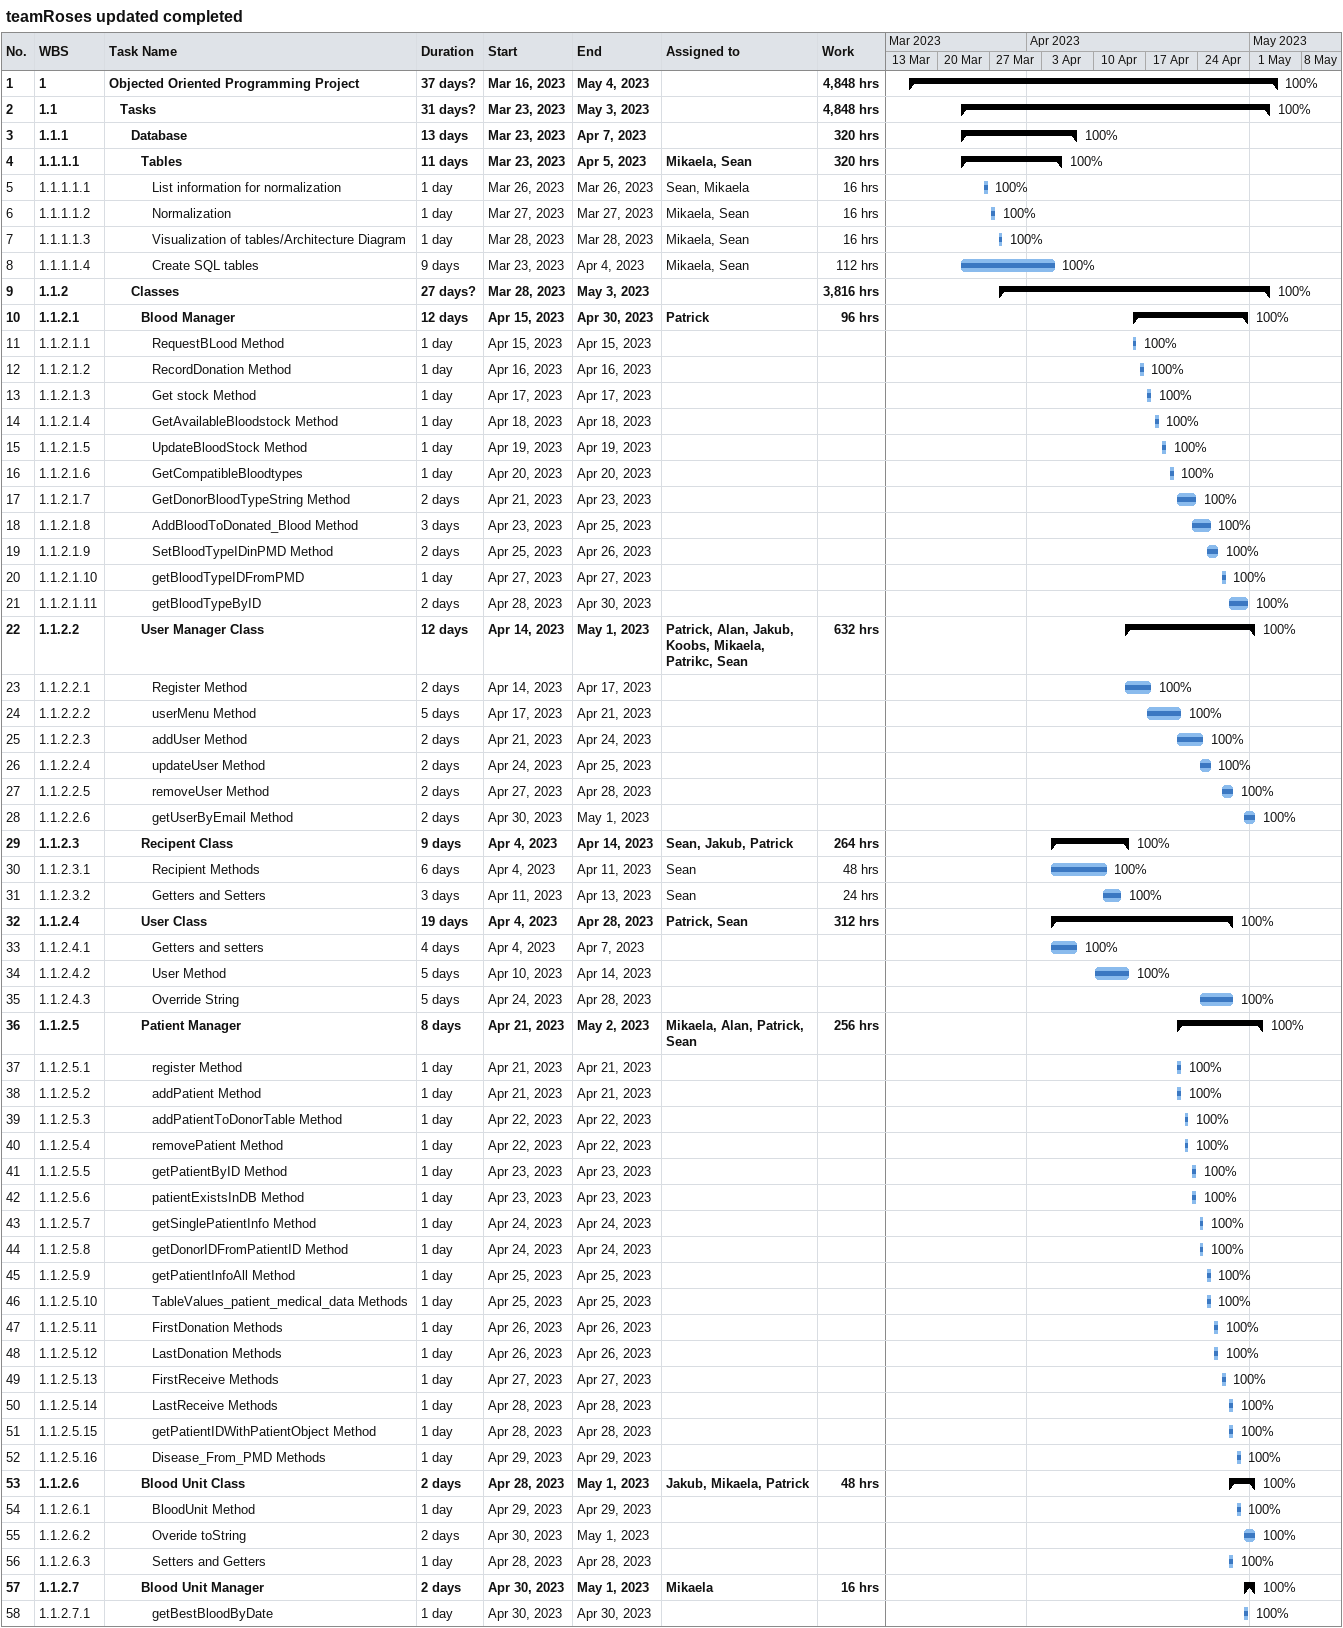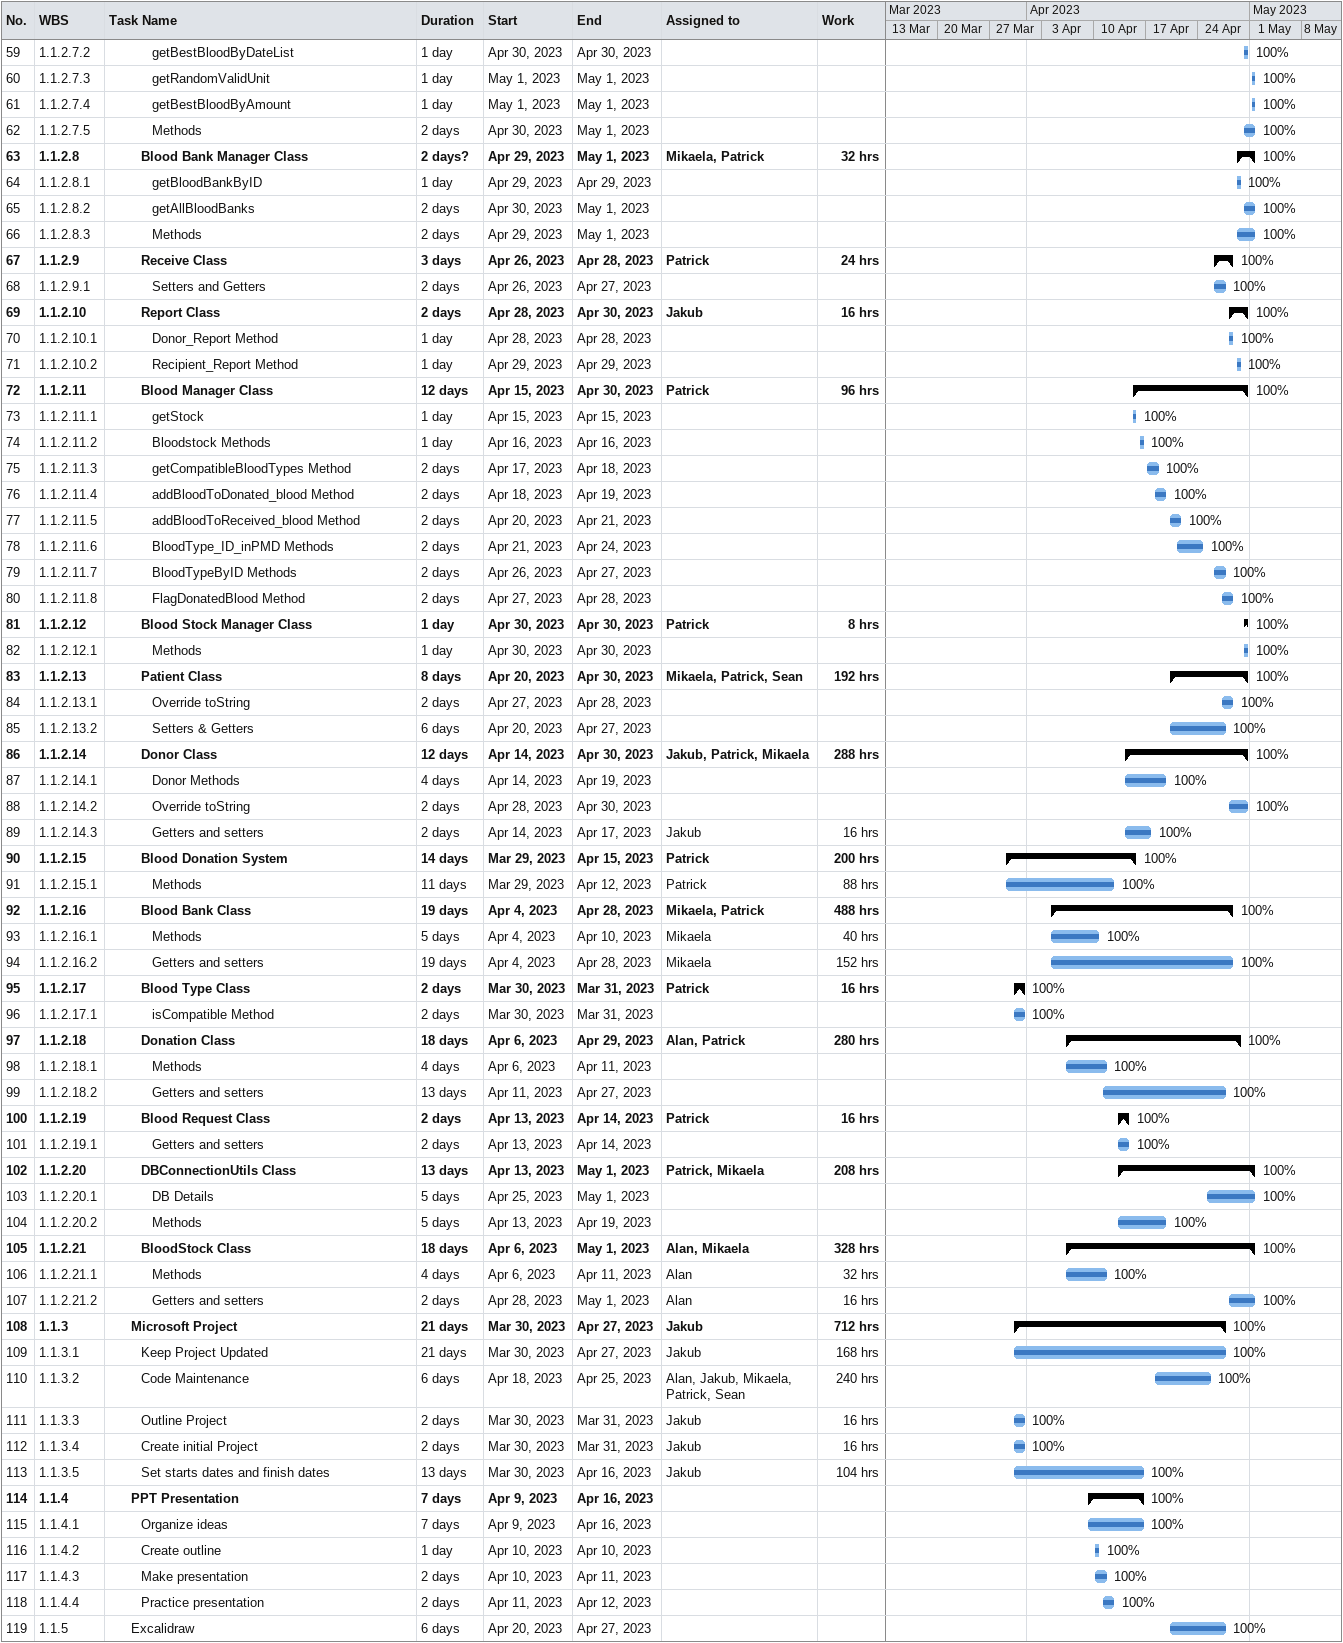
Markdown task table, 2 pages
teamRoses updated completed

| ID | WBS | Task | Duration | Start | Finish | Resources | % complete | Work (h) |
|---|---|---|---|---|---|---|---|---|
| 1 | 1 | **Objected Oriented Programming Project** | 37d? | 2023-03-16 | 2023-05-04 |  | 100 | 4848 |
| 2 | 1.1 | **Tasks** | 31d? | 2023-03-23 | 2023-05-03 |  | 100 | 4848 |
| 3 | 1.1.1 | **Database** | 13d | 2023-03-23 | 2023-04-07 |  | 100 | 320 |
| 4 | 1.1.1.1 | **Tables** | 11d | 2023-03-23 | 2023-04-05 | Mikaela, Sean | 100 | 320 |
| 5 | 1.1.1.1.1 | List information for normalization | 1d | 2023-03-26 | 2023-03-26 | Sean, Mikaela | 100 | 16 |
| 6 | 1.1.1.1.2 | Normalization | 1d | 2023-03-27 | 2023-03-27 | Mikaela, Sean | 100 | 16 |
| 7 | 1.1.1.1.3 | Visualization of tables/Architecture Diagram | 1d | 2023-03-28 | 2023-03-28 | Mikaela, Sean | 100 | 16 |
| 8 | 1.1.1.1.4 | Create SQL tables | 9d | 2023-03-23 | 2023-04-04 | Mikaela, Sean | 100 | 112 |
| 9 | 1.1.2 | **Classes** | 27d? | 2023-03-28 | 2023-05-03 |  | 100 | 3816 |
| 10 | 1.1.2.1 | **Blood Manager** | 12d | 2023-04-15 | 2023-04-30 | Patrick | 100 | 96 |
| 11 | 1.1.2.1.1 | RequestBLood Method | 1d | 2023-04-15 | 2023-04-15 |  | 100 |  |
| 12 | 1.1.2.1.2 | RecordDonation Method | 1d | 2023-04-16 | 2023-04-16 |  | 100 |  |
| 13 | 1.1.2.1.3 | Get stock Method | 1d | 2023-04-17 | 2023-04-17 |  | 100 |  |
| 14 | 1.1.2.1.4 | GetAvailableBloodstock Method | 1d | 2023-04-18 | 2023-04-18 |  | 100 |  |
| 15 | 1.1.2.1.5 | UpdateBloodStock Method | 1d | 2023-04-19 | 2023-04-19 |  | 100 |  |
| 16 | 1.1.2.1.6 | GetCompatibleBloodtypes | 1d | 2023-04-20 | 2023-04-20 |  | 100 |  |
| 17 | 1.1.2.1.7 | GetDonorBloodTypeString Method | 2d | 2023-04-21 | 2023-04-23 |  | 100 |  |
| 18 | 1.1.2.1.8 | AddBloodToDonated_Blood Method | 3d | 2023-04-23 | 2023-04-25 |  | 100 |  |
| 19 | 1.1.2.1.9 | SetBloodTypeIDinPMD Method | 2d | 2023-04-25 | 2023-04-26 |  | 100 |  |
| 20 | 1.1.2.1.10 | getBloodTypeIDFromPMD | 1d | 2023-04-27 | 2023-04-27 |  | 100 |  |
| 21 | 1.1.2.1.11 | getBloodTypeByID | 2d | 2023-04-28 | 2023-04-30 |  | 100 |  |
| 22 | 1.1.2.2 | **User Manager Class** | 12d | 2023-04-14 | 2023-05-01 | Patrick, Alan, Jakub, Koobs, Mikaela, Patrikc, Sean | 100 | 632 |
| 23 | 1.1.2.2.1 | Register Method | 2d | 2023-04-14 | 2023-04-17 |  | 100 |  |
| 24 | 1.1.2.2.2 | userMenu Method | 5d | 2023-04-17 | 2023-04-21 |  | 100 |  |
| 25 | 1.1.2.2.3 | addUser Method | 2d | 2023-04-21 | 2023-04-24 |  | 100 |  |
| 26 | 1.1.2.2.4 | updateUser Method | 2d | 2023-04-24 | 2023-04-25 |  | 100 |  |
| 27 | 1.1.2.2.5 | removeUser Method | 2d | 2023-04-27 | 2023-04-28 |  | 100 |  |
| 28 | 1.1.2.2.6 | getUserByEmail Method | 2d | 2023-04-30 | 2023-05-01 |  | 100 |  |
| 29 | 1.1.2.3 | **Recipent Class** | 9d | 2023-04-04 | 2023-04-14 | Sean, Jakub, Patrick | 100 | 264 |
| 30 | 1.1.2.3.1 | Recipient Methods | 6d | 2023-04-04 | 2023-04-11 | Sean | 100 | 48 |
| 31 | 1.1.2.3.2 | Getters and Setters | 3d | 2023-04-11 | 2023-04-13 | Sean | 100 | 24 |
| 32 | 1.1.2.4 | **User Class** | 19d | 2023-04-04 | 2023-04-28 | Patrick, Sean | 100 | 312 |
| 33 | 1.1.2.4.1 | Getters and setters | 4d | 2023-04-04 | 2023-04-07 |  | 100 |  |
| 34 | 1.1.2.4.2 | User Method | 5d | 2023-04-10 | 2023-04-14 |  | 100 |  |
| 35 | 1.1.2.4.3 | Override String | 5d | 2023-04-24 | 2023-04-28 |  | 100 |  |
| 36 | 1.1.2.5 | **Patient Manager** | 8d | 2023-04-21 | 2023-05-02 | Mikaela, Alan, Patrick, Sean | 100 | 256 |
| 37 | 1.1.2.5.1 | register Method | 1d | 2023-04-21 | 2023-04-21 |  | 100 |  |
| 38 | 1.1.2.5.2 | addPatient Method | 1d | 2023-04-21 | 2023-04-21 |  | 100 |  |
| 39 | 1.1.2.5.3 | addPatientToDonorTable Method | 1d | 2023-04-22 | 2023-04-22 |  | 100 |  |
| 40 | 1.1.2.5.4 | removePatient Method | 1d | 2023-04-22 | 2023-04-22 |  | 100 |  |
| 41 | 1.1.2.5.5 | getPatientByID Method | 1d | 2023-04-23 | 2023-04-23 |  | 100 |  |
| 42 | 1.1.2.5.6 | patientExistsInDB Method | 1d | 2023-04-23 | 2023-04-23 |  | 100 |  |
| 43 | 1.1.2.5.7 | getSinglePatientInfo Method | 1d | 2023-04-24 | 2023-04-24 |  | 100 |  |
| 44 | 1.1.2.5.8 | getDonorIDFromPatientID Method | 1d | 2023-04-24 | 2023-04-24 |  | 100 |  |
| 45 | 1.1.2.5.9 | getPatientInfoAll Method | 1d | 2023-04-25 | 2023-04-25 |  | 100 |  |
| 46 | 1.1.2.5.10 | TableValues_patient_medical_data Methods | 1d | 2023-04-25 | 2023-04-25 |  | 100 |  |
| 47 | 1.1.2.5.11 | FirstDonation Methods | 1d | 2023-04-26 | 2023-04-26 |  | 100 |  |
| 48 | 1.1.2.5.12 | LastDonation Methods | 1d | 2023-04-26 | 2023-04-26 |  | 100 |  |
| 49 | 1.1.2.5.13 | FirstReceive Methods | 1d | 2023-04-27 | 2023-04-27 |  | 100 |  |
| 50 | 1.1.2.5.14 | LastReceive Methods | 1d | 2023-04-28 | 2023-04-28 |  | 100 |  |
| 51 | 1.1.2.5.15 | getPatientIDWithPatientObject Method | 1d | 2023-04-28 | 2023-04-28 |  | 100 |  |
| 52 | 1.1.2.5.16 | Disease_From_PMD Methods | 1d | 2023-04-29 | 2023-04-29 |  | 100 |  |
| 53 | 1.1.2.6 | **Blood Unit Class** | 2d | 2023-04-28 | 2023-05-01 | Jakub, Mikaela, Patrick | 100 | 48 |
| 54 | 1.1.2.6.1 | BloodUnit Method | 1d | 2023-04-29 | 2023-04-29 |  | 100 |  |
| 55 | 1.1.2.6.2 | Overide toString | 2d | 2023-04-30 | 2023-05-01 |  | 100 |  |
| 56 | 1.1.2.6.3 | Setters and Getters | 1d | 2023-04-28 | 2023-04-28 |  | 100 |  |
| 57 | 1.1.2.7 | **Blood Unit Manager** | 2d | 2023-04-30 | 2023-05-01 | Mikaela | 100 | 16 |
| 58 | 1.1.2.7.1 | getBestBloodByDate | 1d | 2023-04-30 | 2023-04-30 |  | 100 |  |
| 59 | 1.1.2.7.2 | getBestBloodByDateList | 1d | 2023-04-30 | 2023-04-30 |  | 100 |  |
| 60 | 1.1.2.7.3 | getRandomValidUnit | 1d | 2023-05-01 | 2023-05-01 |  | 100 |  |
| 61 | 1.1.2.7.4 | getBestBloodByAmount | 1d | 2023-05-01 | 2023-05-01 |  | 100 |  |
| 62 | 1.1.2.7.5 | Methods | 2d | 2023-04-30 | 2023-05-01 |  | 100 |  |
| 63 | 1.1.2.8 | **Blood Bank Manager Class** | 2d? | 2023-04-29 | 2023-05-01 | Mikaela, Patrick | 100 | 32 |
| 64 | 1.1.2.8.1 | getBloodBankByID | 1d | 2023-04-29 | 2023-04-29 |  | 100 |  |
| 65 | 1.1.2.8.2 | getAllBloodBanks | 2d | 2023-04-30 | 2023-05-01 |  | 100 |  |
| 66 | 1.1.2.8.3 | Methods | 2d | 2023-04-29 | 2023-05-01 |  | 100 |  |
| 67 | 1.1.2.9 | **Receive Class** | 3d | 2023-04-26 | 2023-04-28 | Patrick | 100 | 24 |
| 68 | 1.1.2.9.1 | Setters and Getters | 2d | 2023-04-26 | 2023-04-27 |  | 100 |  |
| 69 | 1.1.2.10 | **Report Class** | 2d | 2023-04-28 | 2023-04-30 | Jakub | 100 | 16 |
| 70 | 1.1.2.10.1 | Donor_Report Method | 1d | 2023-04-28 | 2023-04-28 |  | 100 |  |
| 71 | 1.1.2.10.2 | Recipient_Report Method | 1d | 2023-04-29 | 2023-04-29 |  | 100 |  |
| 72 | 1.1.2.11 | **Blood Manager Class** | 12d | 2023-04-15 | 2023-04-30 | Patrick | 100 | 96 |
| 73 | 1.1.2.11.1 | getStock | 1d | 2023-04-15 | 2023-04-15 |  | 100 |  |
| 74 | 1.1.2.11.2 | Bloodstock Methods | 1d | 2023-04-16 | 2023-04-16 |  | 100 |  |
| 75 | 1.1.2.11.3 | getCompatibleBloodTypes Method | 2d | 2023-04-17 | 2023-04-18 |  | 100 |  |
| 76 | 1.1.2.11.4 | addBloodToDonated_blood Method | 2d | 2023-04-18 | 2023-04-19 |  | 100 |  |
| 77 | 1.1.2.11.5 | addBloodToReceived_blood Method | 2d | 2023-04-20 | 2023-04-21 |  | 100 |  |
| 78 | 1.1.2.11.6 | BloodType_ID_inPMD Methods | 2d | 2023-04-21 | 2023-04-24 |  | 100 |  |
| 79 | 1.1.2.11.7 | BloodTypeByID Methods | 2d | 2023-04-26 | 2023-04-27 |  | 100 |  |
| 80 | 1.1.2.11.8 | FlagDonatedBlood Method | 2d | 2023-04-27 | 2023-04-28 |  | 100 |  |
| 81 | 1.1.2.12 | **Blood Stock Manager Class** | 1d | 2023-04-30 | 2023-04-30 | Patrick | 100 | 8 |
| 82 | 1.1.2.12.1 | Methods | 1d | 2023-04-30 | 2023-04-30 |  | 100 |  |
| 83 | 1.1.2.13 | **Patient Class** | 8d | 2023-04-20 | 2023-04-30 | Mikaela, Patrick, Sean | 100 | 192 |
| 84 | 1.1.2.13.1 | Override toString | 2d | 2023-04-27 | 2023-04-28 |  | 100 |  |
| 85 | 1.1.2.13.2 | Setters & Getters | 6d | 2023-04-20 | 2023-04-27 |  | 100 |  |
| 86 | 1.1.2.14 | **Donor Class** | 12d | 2023-04-14 | 2023-04-30 | Jakub, Patrick, Mikaela | 100 | 288 |
| 87 | 1.1.2.14.1 | Donor Methods | 4d | 2023-04-14 | 2023-04-19 |  | 100 |  |
| 88 | 1.1.2.14.2 | Override toString | 2d | 2023-04-28 | 2023-04-30 |  | 100 |  |
| 89 | 1.1.2.14.3 | Getters and setters | 2d | 2023-04-14 | 2023-04-17 | Jakub | 100 | 16 |
| 90 | 1.1.2.15 | **Blood Donation System** | 14d | 2023-03-29 | 2023-04-15 | Patrick | 100 | 200 |
| 91 | 1.1.2.15.1 | Methods | 11d | 2023-03-29 | 2023-04-12 | Patrick | 100 | 88 |
| 92 | 1.1.2.16 | **Blood Bank Class** | 19d | 2023-04-04 | 2023-04-28 | Mikaela, Patrick | 100 | 488 |
| 93 | 1.1.2.16.1 | Methods | 5d | 2023-04-04 | 2023-04-10 | Mikaela | 100 | 40 |
| 94 | 1.1.2.16.2 | Getters and setters | 19d | 2023-04-04 | 2023-04-28 | Mikaela | 100 | 152 |
| 95 | 1.1.2.17 | **Blood Type Class** | 2d | 2023-03-30 | 2023-03-31 | Patrick | 100 | 16 |
| 96 | 1.1.2.17.1 | isCompatible Method | 2d | 2023-03-30 | 2023-03-31 |  | 100 |  |
| 97 | 1.1.2.18 | **Donation Class** | 18d | 2023-04-06 | 2023-04-29 | Alan, Patrick | 100 | 280 |
| 98 | 1.1.2.18.1 | Methods | 4d | 2023-04-06 | 2023-04-11 |  | 100 |  |
| 99 | 1.1.2.18.2 | Getters and setters | 13d | 2023-04-11 | 2023-04-27 |  | 100 |  |
| 100 | 1.1.2.19 | **Blood Request Class** | 2d | 2023-04-13 | 2023-04-14 | Patrick | 100 | 16 |
| 101 | 1.1.2.19.1 | Getters and setters | 2d | 2023-04-13 | 2023-04-14 |  | 100 |  |
| 102 | 1.1.2.20 | **DBConnectionUtils Class** | 13d | 2023-04-13 | 2023-05-01 | Patrick, Mikaela | 100 | 208 |
| 103 | 1.1.2.20.1 | DB Details | 5d | 2023-04-25 | 2023-05-01 |  | 100 |  |
| 104 | 1.1.2.20.2 | Methods | 5d | 2023-04-13 | 2023-04-19 |  | 100 |  |
| 105 | 1.1.2.21 | **BloodStock Class** | 18d | 2023-04-06 | 2023-05-01 | Alan, Mikaela | 100 | 328 |
| 106 | 1.1.2.21.1 | Methods | 4d | 2023-04-06 | 2023-04-11 | Alan | 100 | 32 |
| 107 | 1.1.2.21.2 | Getters and setters | 2d | 2023-04-28 | 2023-05-01 | Alan | 100 | 16 |
| 108 | 1.1.3 | **Microsoft Project** | 21d | 2023-03-30 | 2023-04-27 | Jakub | 100 | 712 |
| 109 | 1.1.3.1 | Keep Project Updated | 21d | 2023-03-30 | 2023-04-27 | Jakub | 100 | 168 |
| 110 | 1.1.3.2 | Code Maintenance | 6d | 2023-04-18 | 2023-04-25 | Alan, Jakub, Mikaela, Patrick, Sean | 100 | 240 |
| 111 | 1.1.3.3 | Outline Project | 2d | 2023-03-30 | 2023-03-31 | Jakub | 100 | 16 |
| 112 | 1.1.3.4 | Create initial Project | 2d | 2023-03-30 | 2023-03-31 | Jakub | 100 | 16 |
| 113 | 1.1.3.5 | Set starts dates and finish dates | 13d | 2023-03-30 | 2023-04-16 | Jakub | 100 | 104 |
| 114 | 1.1.4 | **PPT Presentation** | 7d | 2023-04-09 | 2023-04-16 |  | 100 |  |
| 115 | 1.1.4.1 | Organize ideas | 7d | 2023-04-09 | 2023-04-16 |  | 100 |  |
| 116 | 1.1.4.2 | Create outline | 1d | 2023-04-10 | 2023-04-10 |  | 100 |  |
| 117 | 1.1.4.3 | Make presentation | 2d | 2023-04-10 | 2023-04-11 |  | 100 |  |
| 118 | 1.1.4.4 | Practice presentation | 2d | 2023-04-11 | 2023-04-12 |  | 100 |  |
| 119 | 1.1.5 | Excalidraw | 6d | 2023-04-20 | 2023-04-27 |  | 100 |  |
